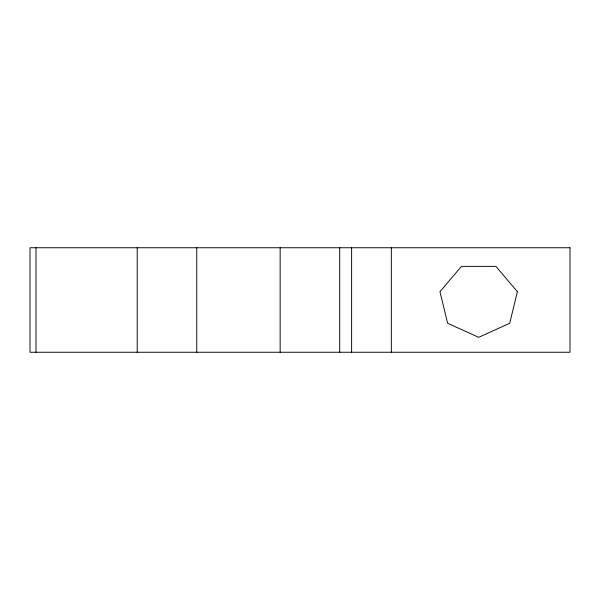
<?xml version="1.0" encoding="UTF-8"?>
<svg xmlns="http://www.w3.org/2000/svg" width="600" height="600" viewBox="0 0 600 600"><rect width="100%" height="100%" fill="white"/><g stroke="black" fill="none" stroke-linecap="round" stroke-linejoin="round"><path stroke-width="0.9" d="M391.32 247.748L391.32 352.252M351.615 247.748L351.615 352.252M339.705 247.748L339.705 352.252M280.147 247.748L280.147 352.252M196.763 247.748L196.763 352.252M137.205 247.748L137.205 352.252M36.008 247.748L36.008 352.252M517.388 291.697L509.722 323.272L478.68 337.32L447.63 323.272L439.965 291.697L461.452 266.37L495.908 266.37L517.388 291.697M570 247.748L30 247.748L30 352.252L570 352.252L570 247.748"/></g></svg>
